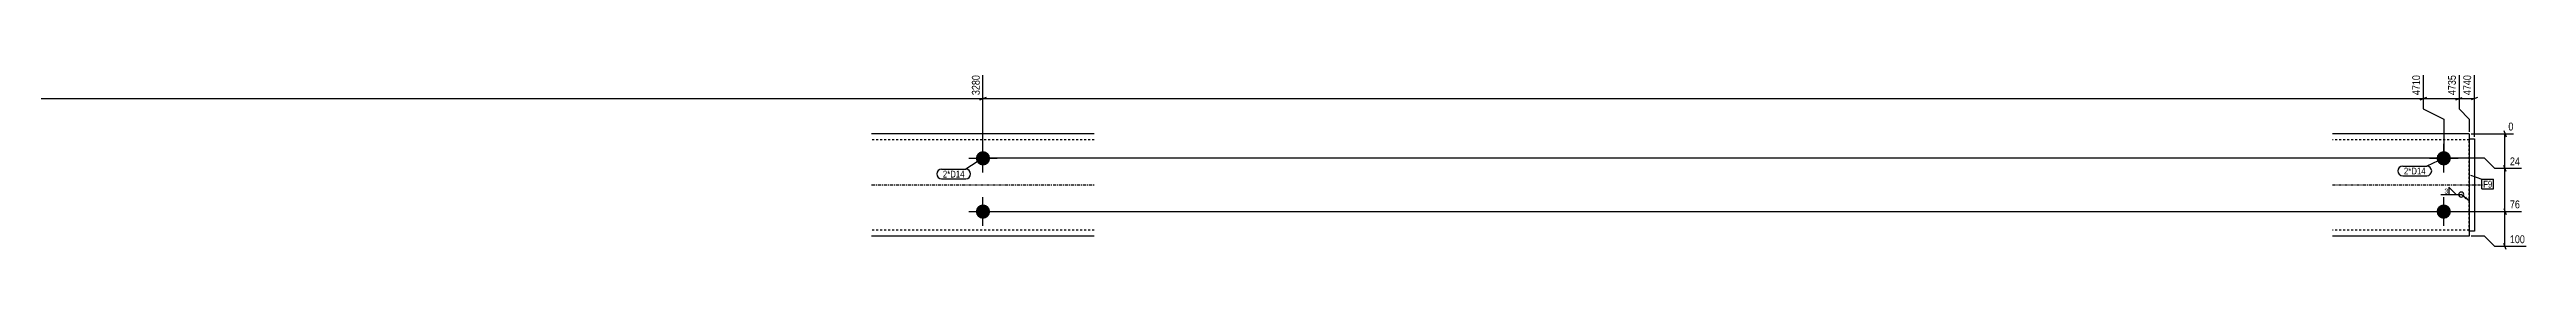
# Model space of a CAD drawing. Header units: millimetres. Extents: x 5 to 26005, y 5 to 648.
# Drawn here: x 2430 to 4854, y 5 to 177 of the extents above; entities that cross this region are included whole.
import ezdxf

# ---------------------------------------------------------------- set-up
doc = ezdxf.new("R2010")
doc.units = ezdxf.units.MM
doc.linetypes.add('DXK_LINE_DOT2', pattern=[3.9198, 1.9599, -1.9599])
doc.linetypes.add('DXK_LINE_DOT3', pattern=[5.9187, 2.979, -0.9799, 0.9799, -0.9799])
for name, color, linetype in [('MÅLSÆTNING', 7, 'Continuous'), ('STÅL', 7, 'Continuous'), ('TEKST', 7, 'Continuous')]:
    doc.layers.add(name, color=color, linetype=linetype)
doc.styles.add('Arial Narrow', font='ARIALN.TTF', dxfattribs={"height": 0.2})

msp = doc.modelspace()

# ---------------------------------------------------------------- hatches: boundary and pattern name
at = {"layer": 'STÅL', "linetype": 'Continuous'}
for points in [[(3343.4, 100.8, -1), (3343.4, 86.8, -1)], [(4773.5, 100.8, -1), (4773.5, 86.8, -1)], [(3343.4, 48.8, -1), (3343.4, 34.8, -1)], [(4773.5, 48.8, -1), (4773.5, 34.8, -1)]]:
    msp.add_hatch(color=96, dxfattribs=at).paths.add_polyline_path(points)
at = {"layer": 'TEKST', "linetype": 'Continuous'}
msp.add_hatch(color=3, dxfattribs=at).paths.add_polyline_path([(4795.3, 56.4), (4798.5, 52.4), (4793.8, 54.5)])

# ---------------------------------------------------------------- linework, layer by layer
at = {"layer": 'MÅLSÆTNING', "color": 7, "linetype": 'Continuous'}
for p, q in [((3343.4, 95.8), (3343.4, 175)), ((3343.4, 95.8), (3343.4, 175)), ((4753.5, 175), (4753.5, 142.1)), ((4788.5, 175), (4788.5, 142.1)), ((4803.5, 114.8), (4803.5, 175)), ((1278.4, 152.1), (3343.4, 152.1)), ((3346.4, 153.3), (3340.4, 150.9)), ((3340.4, 150.9), (3346.4, 153.3)), ((3343.4, 152.1), (4753.5, 152.1)), ((4750.5, 150.9), (4756.5, 153.3)), ((4785.5, 150.9), (4791.5, 153.3)), ((4788.5, 152.1), (4803.5, 152.1)), ((4806.5, 153.3), (4800.5, 150.9)), ((4753.5, 142.1), (4773.5, 132.1)), ((4773.5, 132.1), (4773.5, 95.8)), ((4773.5, 132.1), (4773.5, 95.8)), ((4788.5, 142.1), (4798.5, 132.1)), ((4798.5, 132.1), (4798.5, 119.8)), ((4798.5, 132.1), (4798.5, 119.8)), ((4800.5, 117.8), (4841.7, 117.8)), ((4832.2, 120.8), (4834.6, 114.8)), ((4833.4, 83.8), (4833.4, 117.8)), ((4813.4, 93.8), (3345.4, 93.8)), ((4813.4, 93.8), (3345.4, 93.8)), ((4823.4, 83.8), (4813.4, 93.8)), ((4823.4, 83.8), (4813.4, 93.8)), ((4849.5, 83.8), (4823.4, 83.8)), ((4849.5, 83.8), (4823.4, 83.8)), ((4834.6, 80.8), (4832.2, 86.8)), ((4834.6, 80.8), (4832.2, 86.8)), ((3345.4, 41.8), (4849.5, 41.8)), ((4832.2, 44.8), (4834.6, 38.8)), ((4833.4, 7.8), (4833.4, 41.8)), ((4813.4, 17.8), (4800.5, 17.8)), ((4823.4, 7.8), (4813.4, 17.8)), ((4854.3, 7.8), (4823.4, 7.8)), ((4834.6, 4.8), (4832.2, 10.8))]:
    msp.add_line(p, q, dxfattribs=at)
at = {"layer": 'STÅL', "color": 2, "linetype": 'Continuous'}
for p, q in [((3452.4, 117.8), (3234.4, 117.8)), ((4798.5, 117.8), (4664.5, 117.8)), ((4798.5, 117.8), (4798.5, 116.9)), ((4798.5, 116.9), (4798.5, 114.3)), ((4798.5, 114.3), (4798.5, 17.8)), ((4798.5, 112.8), (4803.5, 112.8)), ((4803.5, 112.8), (4803.5, 22.8)), ((3452.4, 17.8), (3234.4, 17.8)), ((4798.5, 17.8), (4664.5, 17.8)), ((4803.5, 22.8), (4798.5, 22.8))]:
    msp.add_line(p, q, dxfattribs=at)
at = {"layer": 'STÅL', "color": 7, "linetype": 'DXK_LINE_DOT2'}
for p, q in [((3452.4, 111.8), (3234.4, 111.8)), ((4798.5, 111.8), (4664.5, 111.8)), ((4798.5, 22.8), (4798.5, 112.8)), ((3452.4, 23.8), (3234.4, 23.8)), ((4798.5, 23.8), (4664.5, 23.8))]:
    msp.add_line(p, q, dxfattribs=at)
at = {"layer": 'STÅL', "color": 96, "linetype": 'Continuous'}
for p, q in [((3343.4, 79.8), (3343.4, 107.8)), ((4773.5, 79.8), (4773.5, 107.8)), ((3329.4, 93.8), (3357.4, 93.8)), ((4759.5, 93.8), (4787.5, 93.8)), ((3343.4, 27.8), (3343.4, 55.8)), ((4773.5, 27.8), (4773.5, 55.8)), ((3329.4, 41.8), (3357.4, 41.8)), ((4759.5, 41.8), (4787.5, 41.8))]:
    msp.add_line(p, q, dxfattribs=at)
at = {"layer": 'STÅL', "color": 7, "linetype": 'DXK_LINE_DOT3'}
for p, q in [((3234.4, 67.8), (3452.4, 67.8)), ((4664.5, 67.8), (4818.5, 67.8))]:
    msp.add_line(p, q, dxfattribs=at)
at = {"layer": 'TEKST', "color": 3, "linetype": 'Continuous'}
msp.add_line((4798.5, 52.4), (4790.7, 58.4), dxfattribs=at)
msp.add_arc((4790.7, 58.4), 2.5, 270, 90, dxfattribs=at)

# ---------------------------------------------------------------- next in the draw order: wipeouts: each hides what was drawn before it
at = {"color": 0, "linetype": 'Continuous'}
for points in [[(3341.8, 176.6), (3330.6, 176.6), (3330.6, 153.9), (3341.8, 153.9)], [(4751.9, 176.6), (4740.7, 176.6), (4740.7, 153.9), (4751.9, 153.9)], [(4801.9, 176.6), (4790.7, 176.6), (4790.7, 153.9), (4801.9, 153.9)], [(4843.3, 119.4), (4843.3, 130.6), (4835.2, 130.6), (4835.2, 119.4)], [(4849.6, 43.4), (4849.6, 54.6), (4836.7, 54.6), (4836.7, 43.4)], [(4854.5, 9.4), (4854.5, 20.6), (4836.7, 20.6), (4836.7, 9.4)]]:
    msp.add_wipeout(points, dxfattribs=at).dxf.layer = 'MÅLSÆTNING'
at = {"color": 0}
for points in [[(3325.4, 75), (3325.4, 82), (3304.1, 82), (3304.1, 75)], [(4755.8, 78), (4755.8, 85), (4734.5, 85), (4734.5, 78)], [(4777.6, 59), (4777.6, 64.8), (4773.8, 64.8), (4773.8, 59)], [(4821, 65.2), (4821, 72.2), (4812.1, 72.2), (4812.1, 65.2)]]:
    msp.add_wipeout(points, dxfattribs=at).dxf.layer = 'TEKST'

# ---------------------------------------------------------------- next in the draw order: linework, layer by layer
at = {"layer": 'MÅLSÆTNING', "color": 7, "linetype": 'Continuous'}
for p, q in [((4753.5, 175), (4753.5, 142.1)), ((4788.5, 175), (4788.5, 142.1)), ((4756.5, 153.3), (4750.5, 150.9)), ((4753.5, 152.1), (4788.5, 152.1)), ((4785.5, 150.9), (4791.5, 153.3)), ((4753.5, 142.1), (4773.5, 132.1)), ((4788.5, 142.1), (4798.5, 132.1)), ((4833.4, 41.8), (4833.4, 83.8)), ((3345.4, 41.8), (4849.5, 41.8)), ((4832.2, 44.8), (4834.6, 38.8))]:
    msp.add_line(p, q, dxfattribs=at)
at = {"layer": 'TEKST', "color": 3, "linetype": 'Continuous'}
for p, q in [((4770.7, 58.4), (4790.7, 58.4)), ((4785.8, 58.4), (4778.6, 65.6)), ((4778.6, 65.6), (4778.6, 58.4)), ((4778.6, 58.4), (4785.8, 58.4))]:
    msp.add_line(p, q, dxfattribs=at)
msp.add_arc((4790.7, 58.4), 2.5, 90, 270, dxfattribs=at)

# ---------------------------------------------------------------- next in the draw order: texts
at = {"layer": 'MÅLSÆTNING', "color": 3, "linetype": 'Continuous', "style": 'Arial Narrow'}
for s, p in [('3280', (3340.2, 155.5)), ('4710', (4750.3, 155.5)), ('4740', (4800.3, 155.5))]:
    msp.add_text(s, height=7.64, rotation=90.0002, dxfattribs=at).set_placement(p)
for s, p in [('0', (4836.8, 121)), ('76', (4838.3, 45)), ('100', (4838.3, 11))]:
    msp.add_text(s, height=7.64, dxfattribs=at).set_placement(p)
at = {"layer": 'TEKST', "color": 3, "style": 'Arial Narrow'}
msp.add_text('3', height=4.77, dxfattribs=at).set_placement((4774.2, 59.4))

# ---------------------------------------------------------------- next in the draw order: wipeouts: each hides what was drawn before it
at = {"color": 0}
for points in [[(3325.4, 75), (3325.4, 82), (3304.1, 82), (3304.1, 75)], [(4755.8, 78), (4755.8, 85), (4734.5, 85), (4734.5, 78)], [(4821, 65.2), (4821, 72.2), (4812.1, 72.2), (4812.1, 65.2)]]:
    msp.add_wipeout(points, dxfattribs=at).dxf.layer = 'TEKST'

# ---------------------------------------------------------------- next in the draw order: linework, layer by layer
at = {"layer": 'TEKST', "color": 7, "linetype": 'Continuous'}
for p, q in [((3302.9, 83.2), (3326.6, 83.2)), ((3302.9, 73.8), (3326.6, 73.8)), ((3343.4, 93.8), (3326.6, 83.2)), ((4733.3, 86.2), (4757, 86.2)), ((4733.3, 76.8), (4757, 76.8)), ((4773.5, 93.8), (4757, 86.2)), ((4799.8, 77.4), (4810.9, 73.4)), ((4810.9, 73.4), (4822.2, 73.4)), ((4810.9, 64), (4810.9, 73.4)), ((4822.2, 64), (4822.2, 73.4)), ((4810.9, 64), (4822.2, 64))]:
    msp.add_line(p, q, dxfattribs=at)
for centre, start, end in [((3302.9, 78.5), 90, 270), ((3326.6, 78.5), 270, 90), ((4733.3, 81.5), 90, 270), ((4757, 81.5), 270, 90)]:
    msp.add_arc(centre, 4.7, start, end, dxfattribs=at)

# ---------------------------------------------------------------- next in the draw order: texts
at = {"layer": 'TEKST', "color": 3, "style": 'Arial Narrow'}
for s, p in [('2*D14', (3304.1, 75)), ('2*D14', (4734.5, 78)), ('F9', (4812.1, 65.2))]:
    msp.add_text(s, height=6.68, dxfattribs=at).set_placement(p)

# ---------------------------------------------------------------- next in the draw order: wipeouts: each hides what was drawn before it
at = {"color": 0, "linetype": 'Continuous'}
for points in [[(4786.9, 176.6), (4775.7, 176.6), (4775.7, 153.9), (4786.9, 153.9)], [(4849.6, 85.4), (4849.6, 96.6), (4836.7, 96.6), (4836.7, 85.4)]]:
    msp.add_wipeout(points, dxfattribs=at).dxf.layer = 'MÅLSÆTNING'

# ---------------------------------------------------------------- next in the draw order: texts
at = {"layer": 'MÅLSÆTNING', "color": 3, "linetype": 'Continuous', "style": 'Arial Narrow'}
msp.add_text('4735', height=7.64, rotation=90.0002, dxfattribs=at).set_placement((4785.3, 155.5))
msp.add_text('24', height=7.64, dxfattribs=at).set_placement((4838.3, 87))

doc.saveas('drawing.dxf')
